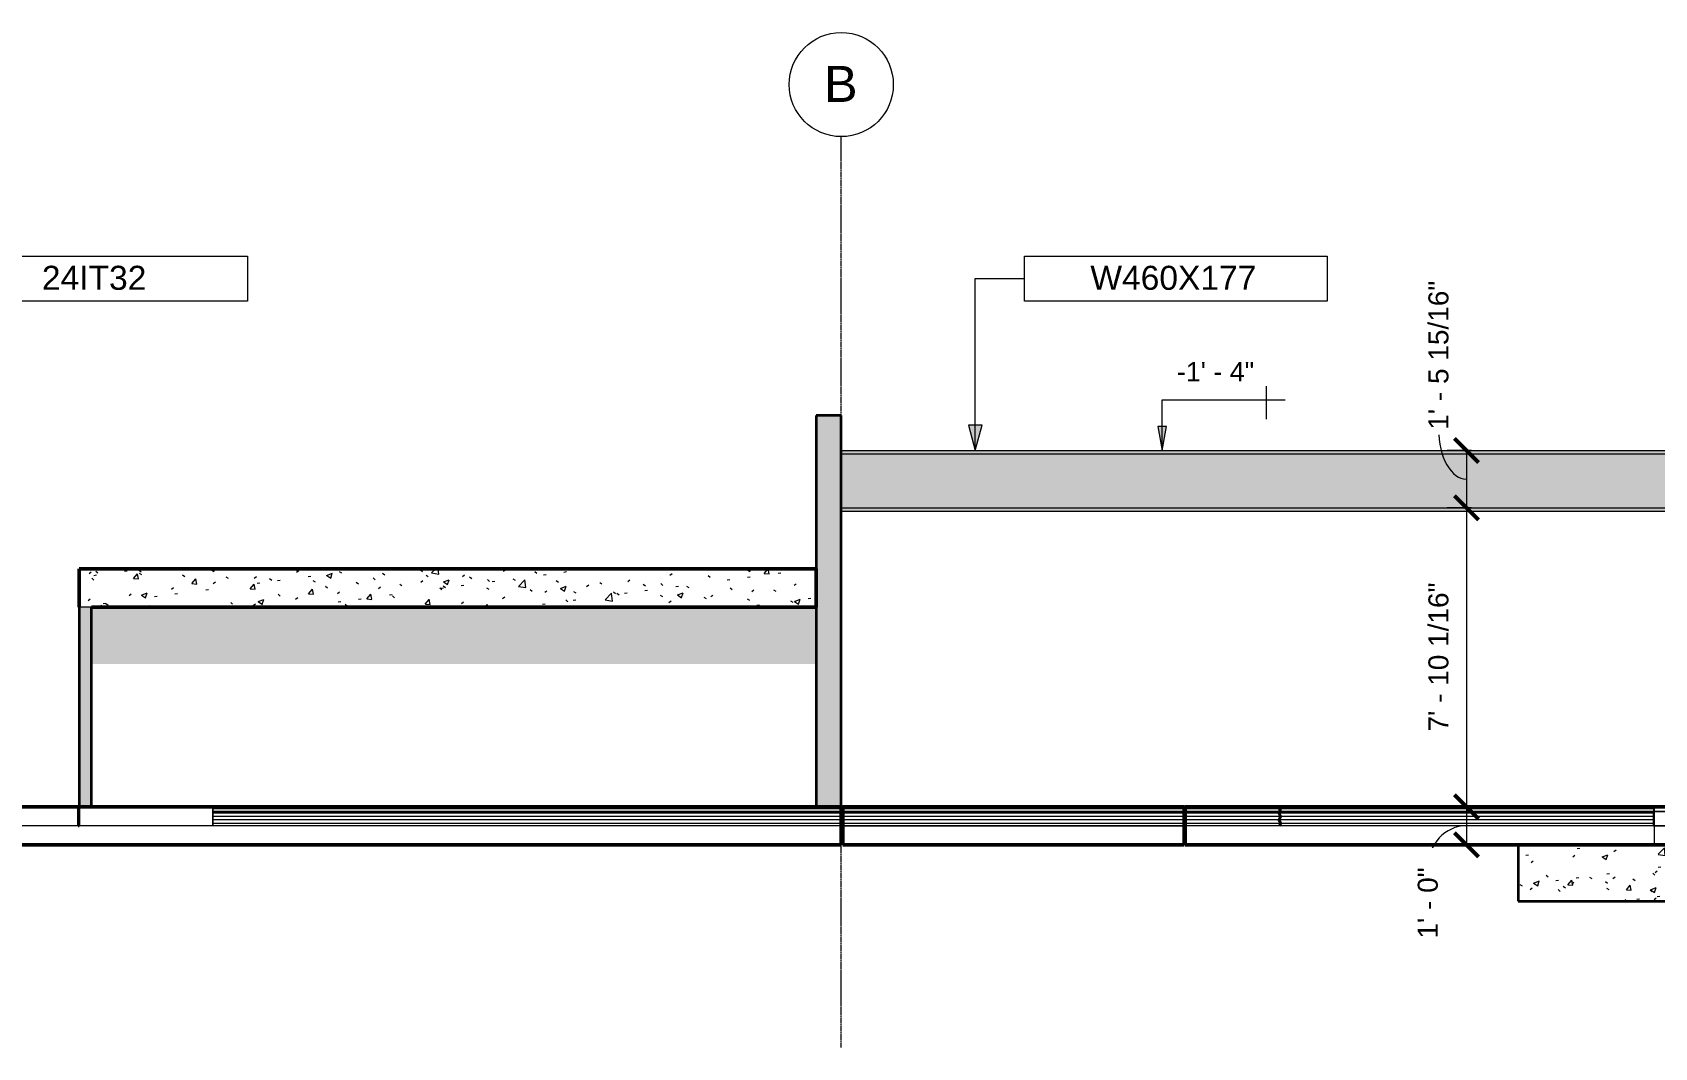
# Model space of a CAD drawing. Header units: inches. Extents: x -12094 to -4267, y -204 to 12515.
# Drawn here: x -11790 to -11279, y -204 to 116 of the extents above; entities that cross this region are included whole.
import ezdxf

# ---------------------------------------------------------------- set-up
doc = ezdxf.new("R2010")
doc.units = ezdxf.units.IN
doc.header["$MEASUREMENT"] = 0
doc.linetypes.add('Línea de rejilla', pattern=[0.875, 0.5, -0.125, 0.125, -0.125])
for name, color, linetype, lineweight in [('A-ANNO-DIMS', 211, 'Continuous', 9), ('A-ANNO-DIMS-64', 211, 'Continuous', 9), ('A-FLOR', 192, 'Continuous', 18), ('A-FLOR-MCUT', 51, 'Continuous', 18), ('A-FLOR-PATT', 8, 'Continuous', 50), ('A-GENM', 13, 'Continuous', 18), ('A-WALL', 113, 'Continuous', 18), ('G-ANNO-DIMS', 111, 'Continuous', 9), ('S-BEAM', 12, 'Continuous', 18), ('S-BEAM-IDEN', 2, 'Continuous', 9), ('S-FNDN', 32, 'Continuous', 18), ('S-GRID', 1, 'Continuous', 9), ('S-GRID-IDEN', 1, 'Continuous', 9)]:
    doc.layers.add(name, color=color, linetype=linetype, lineweight=lineweight)
doc.styles.add('Arial', font='arial.ttf', dxfattribs={"height": 11.338583})
doc.styles.add('Arial_1', font='arial.ttf', dxfattribs={"height": 7.559055})
doc.styles.add('Arial_2', font='arial.ttf', dxfattribs={"height": 6.047244})
doc.styles.add('Arial_3', font='arial.ttf', dxfattribs={"height": 6.299213})
doc.dimstyles.new('Diagonal_-_Arial_2_5_mm', dxfattribs={"dimscale": 12, "dimtxt": 6.426831, "dimasz": 0.629921, "dimexe": 0.503937, "dimexo": 0.314961, "dimgap": 0.314961, "dimtad": 1, "dimdec": 4, "dimrnd": 0.0625, "dimzin": 1, "dimdsep": 46, "dimlunit": 4, "dimtxsty": 'Arial_3', "dimblk1": 'OBLIQUE', "dimblk2": 'OBLIQUE', "dimsah": 1, "dimcen": 0.09, "dimazin": 0, "dimtfac": 1, "dimtdec": 4, "dimtix": 1, "dimtmove": 1, "dimatfit": 3, "dimfxl": 1, "dimtvp": 1, "dimtfill": 1, "dimfrac": 2, "dimtolj": 1, "dimtzin": 0, "dimarcsym": 2})
doc.dimstyles.new('Diagonal_-_Arial_2_5_mm_1', dxfattribs={"dimscale": 12, "dimtxt": 6.426831, "dimasz": 0.629921, "dimexe": 0.503937, "dimexo": 0.314961, "dimgap": 0.314961, "dimtad": 1, "dimdec": 4, "dimrnd": 0.0625, "dimzin": 1, "dimdsep": 46, "dimlunit": 4, "dimtxsty": 'Arial_3', "dimblk1": 'OBLIQUE', "dimblk2": 'OBLIQUE', "dimsah": 1, "dimcen": 0.09, "dimazin": 0, "dimtfac": 1, "dimtdec": 4, "dimtix": 1, "dimtmove": 0, "dimatfit": 3, "dimfxl": 1, "dimtvp": 1, "dimtfill": 1, "dimfrac": 2, "dimtolj": 1, "dimtzin": 0, "dimarcsym": 2})
pattern_1 = [(50, (-10868.2, 17.48), (18.36206, -1.60683), [1.92, -21.12]), (355, (-10868.2, 17.48), (-3.55226, 19.25587), [1.536, -16.896]), (100.451, (-10866.669, 17.346), (14.8102, 17.6493), [1.632, -17.949]), (46.184, (-10868.2, 22.6), (27.32125, -4.2376), [2.88, -31.68]), (96.636, (-10865.923, 22.247), (23.9275, 24.9372), [2.448, -26.924]), (351.184, (-10868.2, 22.6), (23.92765, 24.9374), [2.304, -25.344]), (21, (-10865.64, 21.32), (15.2808, -10.30746), [1.92, -21.12]), (326, (-10865.64, 21.32), (6.22856, 18.56374), [1.536, -16.896]), (71.451, (-10864.366, 20.461), (21.50985, 8.25628), [1.632, -17.949]), (37.5, (-10868.2, 17.48), (0.311095, 8.522537), [0.845, -15.846, 0.845, -16.307, -16.96]), (37.5, (-10868.2, 17.48), (0.311095, 8.522537), [-33.843, 0.845, -16.115]), (7.5, (-10868.2, 17.48), (6.73464, 10.09743), [0.845, -8.934, 0.845, -15.462, -6.464]), (7.5, (-10868.2, 17.48), (6.73464, 10.09743), [-26.086, 0.845, -5.619]), (327.5, (-10873.908, 17.48), (13.666107, -0.577186), [0.845, -5.555, 0.845, -19.123, -26.496]), (327.5, (-10873.908, 17.48), (13.666107, -0.577186), [-26.368, 0.845, -25.651]), (317.5, (-10876.468, 17.48), (14.92985, 2.56286), [0.845, -7.475, 0.845, -12.416, -18.816]), (317.5, (-10876.468, 17.48), (14.92985, 2.56286), [-21.581, 0.845, -17.971])]

# ---------------------------------------------------------------- blocks, each defined once
blk = doc.blocks.new('Zapata-Rectangular - 10_5x10_5x1_5-154979-SECTION 01')
at = {"layer": 'S-FNDN'}
h = blk.add_hatch(dxfattribs=at)
h.set_pattern_fill('FP_2', color=256, style=0, pattern_type=2)
h.set_pattern_definition(pattern_1)
h.paths.add_polyline_path([(-11214.23, -157.72), (-11196.2, -157.72), (-11196.2, -140), (-11322.18, -140), (-11322.18, -157.72), (-11232.61, -157.72)], flags=0)
at = {"layer": 'S-FNDN', "lineweight": 35}
for p, q in [((-11196.2, -140), (-11322.18, -140)), ((-11322.18, -140), (-11322.18, -157.72)), ((-11196.2, -157.72), (-11196.2, -140)), ((-11322.18, -157.72), (-11196.2, -157.72))]:
    blk.add_line(p, q, dxfattribs=at)
blk = doc.blocks.new('Tremco_ESF10_25 - Tremco_ESF10_25-196079-SECTION 01')
at = {"layer": 'A-GENM'}
for p, q in [((-11535.19, -128), (-11535.19, -129.5)), ((-11535.1, -128), (-11535.19, -128)), ((-11535.06, -129.5), (-11535.19, -129.5)), ((-11535.19, -129.5), (-11535.19, -130.01)), ((-11535.19, -129.5), (-11535.06, -129.5)), ((-11535.19, -130.06), (-11535.19, -132.15)), ((-11535.19, -132.2), (-11535.19, -134)), ((-11534.87, -128), (-11535.1, -128)), ((-11534.95, -129.5), (-11535.06, -129.5)), ((-11535.06, -129.5), (-11534.95, -129.5)), ((-11534.87, -129.5), (-11534.95, -129.5)), ((-11534.95, -129.5), (-11534.87, -129.5)), ((-11534.87, -128.54), (-11534.87, -128)), ((-11534.87, -129.5), (-11534.87, -128.58)), ((-11534.87, -130.55), (-11534.87, -129.52)), ((-11534.87, -130.73), (-11534.87, -130.55)), ((-11534.87, -131.48), (-11534.87, -130.73)), ((-11534.87, -131.67), (-11534.87, -131.48)), ((-11534.87, -132.69), (-11534.87, -131.67)), ((-11534.87, -132.87), (-11534.87, -132.69)), ((-11535.19, -134), (-11535.05, -134)), ((-11535.05, -134), (-11534.96, -134)), ((-11534.96, -134), (-11534.87, -134)), ((-11534.87, -133.62), (-11534.87, -132.87)), ((-11534.87, -133.81), (-11534.87, -133.62)), ((-11534.87, -134), (-11534.87, -133.81))]:
    blk.add_line(p, q, dxfattribs=at)
blk = doc.blocks.new('W-Ala ancha - W460X177-219962-SECTION 01')
at = {"layer": 'S-BEAM'}
for points in [[(-11535.19, -17.06), (-11259.2, -17.06), (-11259.2, -16), (-11535.19, -16)], [(-11259.2, -17.94), (-11259.2, -17.06), (-11535.19, -17.06), (-11535.19, -17.94), (-11361.24, -17.94)], [(-11508.24, -33.08), (-11259.2, -33.08), (-11259.2, -17.94), (-11535.19, -17.94), (-11535.19, -33.08)], [(-11535.19, -33.96), (-11259.2, -33.96), (-11259.2, -33.08), (-11535.19, -33.08), (-11535.19, -33.93)], [(-11361.24, -35.02), (-11259.2, -34.99), (-11259.2, -33.96), (-11535.19, -33.96), (-11535.19, -35.02), (-11508.24, -35.02)]]:
    blk.add_hatch(color=256, dxfattribs=at).paths.add_polyline_path(points, flags=0)
for p, q in [((-11535.19, -16), (-11259.2, -16)), ((-11535.19, -17.06), (-11259.2, -17.06)), ((-11259.2, -16), (-11259.2, -17.06)), ((-11259.2, -17.06), (-11259.2, -17.94)), ((-11259.2, -17.94), (-11259.2, -33.08)), ((-11535.19, -33.96), (-11259.2, -33.96)), ((-11535.19, -35.02), (-11267.19, -35.02)), ((-11259.2, -33.08), (-11259.2, -33.96)), ((-11259.2, -33.96), (-11259.2, -34.99))]:
    blk.add_line(p, q, dxfattribs=at)
blk = doc.blocks.new('Rejilla - Extremo inicial de rejilla - Círculo-11506-SECTION 01')
at = {"layer": 'S-GRID-IDEN'}
blk.add_circle((-11847.19, 99.15), 16.38, dxfattribs=at)
blk = doc.blocks.new('Cotas de elevación - Cota de elevación - Cruz-72849-SECTION 01')
at = {"layer": 'G-ANNO-DIMS'}
for p, q in [((-9930.5, 5.35), (-9930.5, -6.65)), ((-9936.5, -0.65), (-9924.5, -0.65))]:
    blk.add_line(p, q, dxfattribs=at)
blk = doc.blocks.new('DIMBLOCK10-SECTION 01')
at = {"layer": 'A-ANNO-DIMS-64', "lineweight": 50}
for p, q in [((-11338.49, -16), (-11342.27, -12.22)), ((-11338.49, -16), (-11334.71, -19.78)), ((-11338.49, -33.96), (-11342.27, -30.18)), ((-11338.49, -33.96), (-11334.71, -37.74))]:
    blk.add_line(p, q, dxfattribs=at)
at = {"layer": 'A-ANNO-DIMS-64'}
for p, q in [((-11336.92, -16), (-11344.54, -16)), ((-11338.49, -16), (-11338.49, -33.96)), ((-11338.49, -16), (-11336.92, -16)), ((-11336.92, -33.96), (-11344.54, -33.96)), ((-11338.49, -33.96), (-11336.92, -33.96))]:
    blk.add_line(p, q, dxfattribs=at)
blk.add_ellipse((-11338.49, -9.44), major_axis=(0, 15.54), ratio=0.56131, start_param=1.570796, end_param=3.141593, dxfattribs=at)
at = {"layer": 'A-ANNO-DIMS-64', "color": 0, "insert": (-11350.45, -9.44), "char_height": 6.2992, "width": 56.1211, "attachment_point": 1, "rotation": 90, "line_spacing_factor": 0.941778, "style": 'Arial_3', "bg_fill": 3, "box_fill_scale": 1.25, "bg_fill_color": 256, "bg_fill_true_color": 13158600, "bg_fill_transparency": 0}
blk.add_mtext('1\' - 5 15/16"', dxfattribs=at)
blk = doc.blocks.new('_Oblique')
at = {"color": 0, "linetype": 'ByBlock', "lineweight": -2}
blk.add_line((-0.5, -0.5), (0.5, 0.5), dxfattribs=at)
blk = doc.blocks.new('DIMBLOCK11-SECTION 01')
at = {"layer": 'A-ANNO-DIMS-64', "lineweight": 50}
for p, q in [((-11338.49, -33.96), (-11342.27, -30.18)), ((-11338.49, -33.96), (-11334.71, -37.74)), ((-11338.49, -128), (-11342.27, -124.22)), ((-11338.49, -128), (-11334.71, -131.78))]:
    blk.add_line(p, q, dxfattribs=at)
at = {"layer": 'A-ANNO-DIMS-64'}
for p, q in [((-11336.92, -33.96), (-11344.54, -33.96)), ((-11338.49, -33.96), (-11338.49, -128)), ((-11338.49, -33.96), (-11336.92, -33.96)), ((-11336.92, -128), (-11344.54, -128)), ((-11338.49, -128), (-11336.92, -128))]:
    blk.add_line(p, q, dxfattribs=at)
at = {"layer": 'A-ANNO-DIMS-64', "color": 0, "insert": (-11350.45, -104.36), "char_height": 6.2992, "width": 56.1211, "attachment_point": 1, "rotation": 90, "line_spacing_factor": 0.941778, "style": 'Arial_3', "bg_fill": 3, "box_fill_scale": 1.25, "bg_fill_color": 256, "bg_fill_true_color": 13158600, "bg_fill_transparency": 0}
blk.add_mtext('7\' - 10 1/16"', dxfattribs=at)
blk = doc.blocks.new('DIMBLOCK12-SECTION 01')
at = {"layer": 'A-ANNO-DIMS-64', "lineweight": 50}
for p, q in [((-11338.49, -128), (-11342.27, -124.22)), ((-11338.49, -128), (-11334.71, -131.78)), ((-11338.49, -140), (-11342.27, -136.22)), ((-11338.49, -140), (-11334.71, -143.78))]:
    blk.add_line(p, q, dxfattribs=at)
at = {"layer": 'A-ANNO-DIMS-64'}
for p, q in [((-11336.92, -128), (-11344.54, -128)), ((-11338.49, -128), (-11338.49, -140)), ((-11338.49, -128), (-11336.92, -128)), ((-11336.92, -140), (-11344.54, -140)), ((-11338.49, -140), (-11336.92, -140))]:
    blk.add_line(p, q, dxfattribs=at)
blk.add_ellipse((-11338.49, -147.06), major_axis=(0, 13.06), ratio=0.925563, start_param=0, end_param=1.570796, dxfattribs=at)
at = {"layer": 'A-ANNO-DIMS-64', "color": 0, "insert": (-11353.81, -169.5), "char_height": 6.299, "width": 26.9334, "attachment_point": 1, "rotation": 90, "line_spacing_factor": 0.941778, "style": 'Arial_3', "bg_fill": 3, "box_fill_scale": 1.25, "bg_fill_color": 256, "bg_fill_true_color": 13158600, "bg_fill_transparency": 0}
blk.add_mtext('1\' - 0"', dxfattribs=at)
blk = doc.blocks.new('Etiqueta de armazón estructural - Encuadrado-75555-SECTION 01')
at = {"layer": 'S-BEAM-IDEN'}
for p, q in [((-10117.4, 31.04), (-10117.4, 45.15)), ((-10117.4, 45.15), (-10022.07, 45.15)), ((-10022.07, 45.15), (-10022.07, 31.04)), ((-10022.07, 31.04), (-10117.4, 31.04))]:
    blk.add_line(p, q, dxfattribs=at)

msp = doc.modelspace()

# ---------------------------------------------------------------- hatches: boundary and pattern name
at = {"layer": 'A-FLOR'}
msp.add_hatch(color=256, dxfattribs=at).paths.add_polyline_path([(-11771.05225, -83.09097), (-11543.06341, -83.09097), (-11543.06341, -65.27061), (-11771.05239, -65.27306), (-11771.05239, -83.09097)], flags=0)
at = {"layer": 'A-FLOR-PATT', "lineweight": 18}
h = msp.add_hatch(dxfattribs=at)
h.set_pattern_fill('FP_2', color=256, style=0, pattern_type=2)
h.set_pattern_definition(pattern_1)
h.paths.add_polyline_path([(-11581.7486, -65.2706), (-11543.06341, -65.2706), (-11543.06341, -53.13624), (-11774.9894, -53.13624), (-11774.9894, -65.2706), (-11655.25243, -65.2706)], flags=0)
at = {"layer": 'A-WALL'}
for points in [[(-11535.1894, -128), (-11535.1894, -5), (-11543.06341, -5), (-11543.06323, -128)], [(-11772.08203, -128), (-11771.05239, -128), (-11771.05239, -65.27061), (-11774.9894, -65.2706), (-11774.9894, -128)]]:
    msp.add_hatch(color=256, dxfattribs=at).paths.add_polyline_path(points, flags=0)
at = {"layer": 'G-ANNO-DIMS'}
msp.add_hatch(color=256, dxfattribs=at).paths.add_polyline_path([(-11434.23419, -16), (-11432.90132, -8.44094), (-11435.56705, -8.44094)], flags=0)
at = {"layer": 'S-BEAM-IDEN'}
msp.add_hatch(color=256, dxfattribs=at).paths.add_polyline_path([(-11493.02228, -16), (-11490.87869, -8), (-11495.16587, -8)], flags=0)

# ---------------------------------------------------------------- linework, layer by layer
at = {"layer": 'A-FLOR', "lineweight": 50}
for p, q in [((-11543.06341, -53.13624), (-11774.9894, -53.13624)), ((-11774.9894, -53.13624), (-11774.9894, -65.2706)), ((-11543.06341, -65.2706), (-11543.06341, -53.13624)), ((-11771.05239, -65.2706), (-11543.06341, -65.2706)), ((-11535.1894, -128), (-12077.1894, -128)), ((-11535.1894, -140), (-11535.1894, -128)), ((-11427.30436, -128), (-11534.69953, -128)), ((-11534.69953, -128), (-11534.69953, -140)), ((-11427.30436, -140), (-11427.30436, -128)), ((-10167.38625, -128), (-11426.9894, -128)), ((-11426.9894, -128), (-11426.9894, -140)), ((-12077.1894, -140), (-11535.1894, -140)), ((-11534.69953, -140), (-11427.30436, -140)), ((-11426.9894, -140), (-9901.1894, -140))]:
    msp.add_line(p, q, dxfattribs=at)
at = {"layer": 'A-FLOR'}
for p, q in [((-11535.1894, -128), (-11534.70957, -128)), ((-11427.30436, -128), (-11426.9894, -128)), ((-11279.43204, -128.00193), (-11279.43204, -131.73404)), ((-11279.43204, -131.75888), (-11279.43204, -132.61817)), ((-11279.43204, -132.63331), (-11279.43204, -133.87493)), ((-11279.43204, -133.8763), (-11279.43204, -140)), ((-11426.9894, -140), (-11535.1894, -140))]:
    msp.add_line(p, q, dxfattribs=at)
at = {"layer": 'A-FLOR-MCUT'}
for p, q in [((-11535.1894, -134), (-11867.43204, -134)), ((-11427.30436, -134), (-11534.69953, -134)), ((-10167.37804, -134), (-11426.9894, -134))]:
    msp.add_line(p, q, dxfattribs=at)
at = {"layer": 'A-GENM', "lineweight": 35}
for p, q in [((-11774.9894, -128), (-11775.30436, -128)), ((-11775.30436, -128), (-11775.30436, -129.5)), ((-11775.30436, -129.5), (-11774.9894, -129.5)), ((-11774.9894, -129.5), (-11775.30436, -129.5)), ((-11775.30436, -129.5), (-11775.30436, -134)), ((-11774.9894, -129.5), (-11774.9894, -128)), ((-11774.9894, -134), (-11774.9894, -129.5)), ((-11534.94986, -129.5), (-11535.19944, -130.03522)), ((-11535.19944, -130.03522), (-11534.70029, -131.10566)), ((-11534.70029, -131.10566), (-11535.19944, -132.17611)), ((-11535.19944, -132.17611), (-11534.70029, -133.24655)), ((-11535.11256, -130.03522), (-11534.86298, -129.5)), ((-11534.61341, -131.10566), (-11535.11256, -130.03522)), ((-11535.11256, -132.17611), (-11534.61341, -131.10566)), ((-11534.61341, -133.24655), (-11535.11256, -132.17611)), ((-11534.70957, -128), (-11535.10327, -128)), ((-11535.10327, -128), (-11535.10327, -128.54153)), ((-11535.10327, -128.54153), (-11535.0639, -128.5809)), ((-11535.0639, -128.5809), (-11535.0639, -129.5)), ((-11535.0639, -129.5), (-11534.74894, -129.5)), ((-11534.86298, -129.5), (-11534.94986, -129.5)), ((-11534.74894, -128.5809), (-11534.70957, -128.54153)), ((-11534.74894, -129.5), (-11534.74894, -128.5809)), ((-11534.70957, -128.54153), (-11534.70957, -128)), ((-11426.9894, -128), (-11427.30436, -128)), ((-11427.30436, -128), (-11427.30436, -129.5)), ((-11427.30436, -129.5), (-11426.9894, -129.5)), ((-11426.9894, -129.5), (-11427.30436, -129.5)), ((-11427.30436, -129.5), (-11427.30436, -134)), ((-11426.9894, -129.5), (-11426.9894, -128)), ((-11426.9894, -134), (-11426.9894, -129.5)), ((-11397.23284, -129.5), (-11397.48241, -130.03522)), ((-11397.48241, -130.03522), (-11396.98326, -131.10566)), ((-11396.98326, -131.10566), (-11397.48241, -132.17611)), ((-11397.48241, -132.17611), (-11396.98326, -133.24655)), ((-11397.39553, -130.03522), (-11397.14596, -129.5)), ((-11396.89638, -131.10566), (-11397.39553, -130.03522)), ((-11397.39553, -132.17611), (-11396.89638, -131.10566)), ((-11396.89638, -133.24655), (-11397.39553, -132.17611)), ((-11396.99255, -128), (-11397.38625, -128)), ((-11397.38625, -128), (-11397.38625, -128.54153)), ((-11397.38625, -128.54153), (-11397.34688, -128.5809)), ((-11397.34688, -128.5809), (-11397.34688, -129.5)), ((-11397.34688, -129.5), (-11397.03192, -129.5)), ((-11397.14596, -129.5), (-11397.23284, -129.5)), ((-11397.03192, -128.5809), (-11396.99255, -128.54153)), ((-11397.03192, -129.5), (-11397.03192, -128.5809)), ((-11396.99255, -128.54153), (-11396.99255, -128)), ((-11775.30436, -134), (-11774.9894, -134)), ((-11534.70029, -133.24655), (-11535.05163, -134)), ((-11535.05163, -134), (-11534.96475, -134)), ((-11534.96475, -134), (-11534.61341, -133.24655)), ((-11427.30436, -134), (-11426.9894, -134)), ((-11396.98326, -133.24655), (-11397.3346, -134)), ((-11397.3346, -134), (-11397.24772, -134)), ((-11397.24772, -134), (-11396.89638, -133.24655))]:
    msp.add_line(p, q, dxfattribs=at)
at = {"layer": 'A-GENM'}
for p, q in [((-11732.9392, -128.54153), (-11732.9392, -128)), ((-11732.9392, -128), (-11732.9392, -128.54153)), ((-11543.06341, -128), (-11732.9392, -128)), ((-11732.9392, -128), (-11543.06341, -128)), ((-11732.9392, -128.5809), (-11732.9392, -128.54153)), ((-11732.9392, -128.54153), (-11732.9392, -128.5809)), ((-11732.9392, -128.54153), (-11535.1894, -128.54153)), ((-11732.9392, -128.54153), (-11535.1894, -128.54153)), ((-11732.9392, -128.5809), (-11732.9392, -129.5)), ((-11732.9392, -129.5), (-11732.9392, -128.5809)), ((-11732.9392, -128.5809), (-11535.1894, -128.5809)), ((-11535.1894, -128.5809), (-11732.9392, -128.5809)), ((-11535.1894, -129.5), (-11732.9392, -129.5)), ((-11732.9392, -129.5), (-11535.1894, -129.5)), ((-11732.9392, -129.5), (-11732.9392, -130.03522)), ((-11732.9392, -130.03522), (-11732.9392, -129.5)), ((-11732.9392, -129.5), (-11535.1894, -129.5)), ((-11535.1894, -129.5), (-11732.9392, -129.5)), ((-11732.9392, -130.03522), (-11732.9392, -131.10566)), ((-11732.9392, -131.10566), (-11732.9392, -130.03522)), ((-11535.19944, -130.03522), (-11732.9392, -130.03522)), ((-11535.19944, -130.03522), (-11732.9392, -130.03522)), ((-11732.9392, -131.10566), (-11732.9392, -132.17611)), ((-11732.9392, -132.17611), (-11732.9392, -131.10566)), ((-11535.1894, -131.10566), (-11732.9392, -131.10566)), ((-11535.1894, -131.10566), (-11732.9392, -131.10566)), ((-11732.9392, -132.17611), (-11732.9392, -133.24655)), ((-11732.9392, -133.24655), (-11732.9392, -132.17611)), ((-11535.19944, -132.17611), (-11732.9392, -132.17611)), ((-11535.19944, -132.17611), (-11732.9392, -132.17611)), ((-11535.10327, -128), (-11543.06341, -128)), ((-11543.06341, -128), (-11535.10327, -128)), ((-11535.1894, -128), (-11535.1894, -129.5)), ((-11535.1894, -129.5), (-11535.1894, -128)), ((-11535.10327, -128), (-11535.1894, -128)), ((-11535.1894, -128), (-11535.10327, -128)), ((-11535.1894, -128.54153), (-11535.10327, -128.54153)), ((-11535.1894, -128.54153), (-11535.10327, -128.54153)), ((-11535.1894, -128.5809), (-11535.0639, -128.5809)), ((-11535.0639, -128.5809), (-11535.1894, -128.5809)), ((-11535.0639, -129.5), (-11535.1894, -129.5)), ((-11535.1894, -129.5), (-11535.0639, -129.5)), ((-11535.1894, -129.5), (-11535.0639, -129.5)), ((-11535.0639, -129.5), (-11535.1894, -129.5)), ((-11535.0639, -129.5), (-11535.1894, -129.5)), ((-11535.0639, -129.5), (-11535.1894, -129.5)), ((-11535.1894, -129.5), (-11535.1894, -130.01368)), ((-11535.1894, -130.01368), (-11535.1894, -129.5)), ((-11535.0639, -129.5), (-11535.1894, -129.5)), ((-11535.1894, -129.5), (-11535.0639, -129.5)), ((-11535.1894, -130.01368), (-11534.94986, -129.5)), ((-11535.11256, -130.03522), (-11535.1894, -130.03522)), ((-11535.11256, -130.03522), (-11535.1894, -130.03522)), ((-11535.1894, -130.05676), (-11535.1894, -132.15456)), ((-11535.1894, -132.15456), (-11535.1894, -130.05676)), ((-11534.70029, -131.10566), (-11535.1894, -130.05676)), ((-11534.87444, -131.10566), (-11535.1894, -131.10566)), ((-11534.87444, -131.10566), (-11535.1894, -131.10566)), ((-11535.1894, -132.15456), (-11534.70029, -131.10566)), ((-11535.11256, -132.17611), (-11535.1894, -132.17611)), ((-11535.11256, -132.17611), (-11535.1894, -132.17611)), ((-11535.1894, -132.19765), (-11535.1894, -134)), ((-11535.1894, -134), (-11535.1894, -132.19765)), ((-11534.70029, -133.24655), (-11535.1894, -132.19765)), ((-11534.86298, -129.5), (-11535.11256, -130.03522)), ((-11534.87444, -130.03522), (-11535.11256, -130.03522)), ((-11534.87444, -130.03522), (-11535.11256, -130.03522)), ((-11535.11256, -130.03522), (-11534.69953, -130.92097)), ((-11534.69953, -131.29035), (-11535.11256, -132.17611)), ((-11534.87444, -132.17611), (-11535.11256, -132.17611)), ((-11534.87444, -132.17611), (-11535.11256, -132.17611)), ((-11535.11256, -132.17611), (-11534.69953, -133.06186)), ((-11534.87444, -128), (-11535.10327, -128)), ((-11535.10327, -128), (-11534.87444, -128)), ((-11534.70957, -128), (-11535.10327, -128)), ((-11535.10327, -128), (-11534.70957, -128)), ((-11535.10327, -128.54153), (-11535.10327, -128)), ((-11535.10327, -128), (-11534.70957, -128)), ((-11535.10327, -128.54153), (-11534.87444, -128.54153)), ((-11535.10327, -128.54153), (-11534.87444, -128.54153)), ((-11535.0639, -128.5809), (-11535.10327, -128.54153)), ((-11535.0639, -128.5809), (-11534.87444, -128.5809)), ((-11534.87444, -128.5809), (-11535.0639, -128.5809)), ((-11535.0639, -129.5), (-11535.0639, -128.5809)), ((-11534.94986, -129.5), (-11535.0639, -129.5)), ((-11535.0639, -129.5), (-11534.94986, -129.5)), ((-11535.0639, -129.5), (-11534.94986, -129.5)), ((-11534.94986, -129.5), (-11535.0639, -129.5)), ((-11534.94986, -129.5), (-11535.0639, -129.5)), ((-11534.94986, -129.5), (-11535.0639, -129.5)), ((-11534.94986, -129.5), (-11535.0639, -129.5)), ((-11535.0639, -129.5), (-11534.94986, -129.5)), ((-11534.94986, -129.5), (-11535.0639, -129.5)), ((-11534.87444, -129.5), (-11534.94986, -129.5)), ((-11534.94986, -129.5), (-11534.87444, -129.5)), ((-11534.94986, -129.5), (-11534.87444, -129.5)), ((-11534.87444, -129.5), (-11534.94986, -129.5)), ((-11534.86298, -129.5), (-11534.94986, -129.5)), ((-11534.86298, -129.5), (-11534.94986, -129.5)), ((-11534.86298, -129.5), (-11534.94986, -129.5)), ((-11534.94986, -129.5), (-11534.86298, -129.5)), ((-11534.86298, -129.5), (-11534.94986, -129.5)), ((-11534.94986, -129.5), (-11534.86298, -129.5)), ((-11534.70957, -128), (-11534.87444, -128)), ((-11534.87444, -128), (-11534.70957, -128)), ((-11534.87444, -128.54153), (-11534.70957, -128.54153)), ((-11534.87444, -128.54153), (-11534.70957, -128.54153)), ((-11534.87444, -128.5809), (-11534.74894, -128.5809)), ((-11534.74894, -128.5809), (-11534.87444, -128.5809)), ((-11534.69953, -130.03522), (-11534.87444, -130.03522)), ((-11534.69953, -130.03522), (-11534.87444, -130.03522)), ((-11534.70029, -131.10566), (-11534.87444, -131.10566)), ((-11534.70029, -131.10566), (-11534.87444, -131.10566)), ((-11534.69953, -132.17611), (-11534.87444, -132.17611)), ((-11534.69953, -132.17611), (-11534.87444, -132.17611)), ((-11534.74894, -129.5), (-11534.86298, -129.5)), ((-11534.86298, -129.5), (-11534.74894, -129.5)), ((-11534.86298, -129.5), (-11534.74894, -129.5)), ((-11534.74894, -129.5), (-11534.86298, -129.5)), ((-11534.74894, -129.5), (-11534.86298, -129.5)), ((-11534.74894, -129.5), (-11534.86298, -129.5)), ((-11534.74894, -129.5), (-11534.86298, -129.5)), ((-11534.86298, -129.5), (-11534.74894, -129.5)), ((-11534.74894, -129.5), (-11534.86298, -129.5)), ((-11534.70957, -128.54153), (-11534.74894, -128.5809)), ((-11534.74894, -128.5809), (-11534.69953, -128.5809)), ((-11534.69953, -128.5809), (-11534.74894, -128.5809)), ((-11534.74894, -128.5809), (-11534.74894, -129.5)), ((-11534.69953, -129.5), (-11534.74894, -129.5)), ((-11534.74894, -129.5), (-11534.69953, -129.5)), ((-11534.74894, -129.5), (-11534.69953, -129.5)), ((-11534.69953, -129.5), (-11534.74894, -129.5)), ((-11534.69953, -129.5), (-11534.74894, -129.5)), ((-11534.69953, -129.5), (-11534.74894, -129.5)), ((-11534.69953, -129.5), (-11534.74894, -129.5)), ((-11534.74894, -129.5), (-11534.69953, -129.5)), ((-11534.70957, -128), (-11534.70957, -128.54153)), ((-11427.30436, -128), (-11534.69953, -128)), ((-11534.69953, -128), (-11427.30436, -128)), ((-11427.30436, -128), (-11534.69953, -128)), ((-11534.69953, -128), (-11427.30436, -128)), ((-11534.69953, -128.54153), (-11427.30436, -128.54153)), ((-11534.69953, -128.54153), (-11427.30436, -128.54153)), ((-11534.69953, -128.5809), (-11427.30436, -128.5809)), ((-11427.30436, -128.5809), (-11534.69953, -128.5809)), ((-11427.30436, -129.5), (-11534.69953, -129.5)), ((-11534.69953, -129.5), (-11427.30436, -129.5)), ((-11534.69953, -129.5), (-11427.30436, -129.5)), ((-11427.30436, -129.5), (-11534.69953, -129.5)), ((-11427.30436, -129.5), (-11534.69953, -129.5)), ((-11427.30436, -129.5), (-11534.69953, -129.5)), ((-11427.30436, -129.5), (-11534.69953, -129.5)), ((-11534.69953, -129.5), (-11427.30436, -129.5)), ((-11427.30436, -130.03522), (-11534.69953, -130.03522)), ((-11427.30436, -130.03522), (-11534.69953, -130.03522)), ((-11534.69953, -130.92097), (-11534.61341, -131.10566)), ((-11534.61341, -131.10566), (-11534.69953, -131.10566)), ((-11534.61341, -131.10566), (-11534.69953, -131.10566)), ((-11534.61341, -131.10566), (-11534.69953, -131.29035)), ((-11427.30436, -132.17611), (-11534.69953, -132.17611)), ((-11427.30436, -132.17611), (-11534.69953, -132.17611)), ((-11427.30436, -131.10566), (-11534.61341, -131.10566)), ((-11427.30436, -131.10566), (-11534.61341, -131.10566)), ((-11397.38625, -128), (-11427.30436, -128)), ((-11427.30436, -128), (-11397.38625, -128)), ((-11427.30436, -128), (-11426.9894, -128)), ((-11427.30436, -128), (-11427.30436, -129.5)), ((-11427.30436, -128.54153), (-11397.38625, -128.54153)), ((-11427.30436, -128.54153), (-11397.38625, -128.54153)), ((-11427.30436, -128.5809), (-11397.34688, -128.5809)), ((-11397.34688, -128.5809), (-11427.30436, -128.5809)), ((-11426.9894, -129.5), (-11427.30436, -129.5)), ((-11427.30436, -129.5), (-11426.9894, -129.5)), ((-11427.30436, -129.5), (-11426.9894, -129.5)), ((-11426.9894, -129.5), (-11427.30436, -129.5)), ((-11426.9894, -129.5), (-11427.30436, -129.5)), ((-11427.30436, -129.5), (-11426.9894, -129.5)), ((-11427.30436, -129.5), (-11427.30436, -134)), ((-11397.48241, -130.03522), (-11427.30436, -130.03522)), ((-11397.48241, -130.03522), (-11427.30436, -130.03522)), ((-11396.98326, -131.10566), (-11427.30436, -131.10566)), ((-11396.98326, -131.10566), (-11427.30436, -131.10566)), ((-11397.48241, -132.17611), (-11427.30436, -132.17611)), ((-11397.48241, -132.17611), (-11427.30436, -132.17611)), ((-11426.9894, -128), (-11426.9894, -129.5)), ((-11397.34688, -129.5), (-11426.9894, -129.5)), ((-11426.9894, -129.5), (-11397.34688, -129.5)), ((-11426.9894, -129.5), (-11397.34688, -129.5)), ((-11397.34688, -129.5), (-11426.9894, -129.5)), ((-11426.9894, -129.5), (-11426.9894, -134)), ((-11397.39553, -130.03522), (-11397.48241, -130.03522)), ((-11397.39553, -130.03522), (-11397.48241, -130.03522)), ((-11397.39553, -132.17611), (-11397.48241, -132.17611)), ((-11397.39553, -132.17611), (-11397.48241, -132.17611)), ((-11279.65475, -130.03522), (-11397.39553, -130.03522)), ((-11279.65475, -130.03522), (-11397.39553, -130.03522)), ((-11279.65475, -132.17611), (-11397.39553, -132.17611)), ((-11279.65475, -132.17611), (-11397.39553, -132.17611)), ((-11396.99255, -128), (-11397.38625, -128)), ((-11397.38625, -128), (-11396.99255, -128)), ((-11397.38625, -128.54153), (-11396.99255, -128.54153)), ((-11397.38625, -128.54153), (-11396.99255, -128.54153)), ((-11397.34688, -128.5809), (-11397.03192, -128.5809)), ((-11397.03192, -128.5809), (-11397.34688, -128.5809)), ((-11397.23284, -129.5), (-11397.34688, -129.5)), ((-11397.34688, -129.5), (-11397.23284, -129.5)), ((-11397.34688, -129.5), (-11397.23284, -129.5)), ((-11397.23284, -129.5), (-11397.34688, -129.5)), ((-11397.14596, -129.5), (-11397.23284, -129.5)), ((-11397.23284, -129.5), (-11397.14596, -129.5)), ((-11397.23284, -129.5), (-11397.14596, -129.5)), ((-11397.14596, -129.5), (-11397.23284, -129.5)), ((-11397.03192, -129.5), (-11397.14596, -129.5)), ((-11397.14596, -129.5), (-11397.03192, -129.5)), ((-11397.14596, -129.5), (-11397.03192, -129.5)), ((-11397.03192, -129.5), (-11397.14596, -129.5)), ((-11397.03192, -128.5809), (-11279.49727, -128.5809)), ((-11279.65475, -128.5809), (-11397.03192, -128.5809)), ((-11279.65475, -129.5), (-11397.03192, -129.5)), ((-11397.03192, -129.5), (-11279.49727, -129.5)), ((-11397.03192, -129.5), (-11279.65475, -129.5)), ((-11279.61131, -129.5), (-11397.03192, -129.5)), ((-11279.4579, -128), (-11396.99255, -128)), ((-11396.99255, -128), (-11279.65475, -128)), ((-11396.99255, -128.54153), (-11279.4579, -128.54153)), ((-11396.99255, -128.54153), (-11279.65475, -128.54153)), ((-11396.89638, -131.10566), (-11396.98326, -131.10566)), ((-11396.89638, -131.10566), (-11396.98326, -131.10566)), ((-11279.44861, -131.10566), (-11396.89638, -131.10566)), ((-11279.36173, -131.10566), (-11396.89638, -131.10566)), ((-11279.65475, -128), (-11279.4579, -128)), ((-11279.65475, -128.54153), (-11279.47211, -128.54153)), ((-11279.49727, -128.5809), (-11279.65475, -128.5809)), ((-11279.65475, -129.5), (-11279.61131, -129.5)), ((-11279.65475, -129.59316), (-11279.65475, -129.5)), ((-11279.61131, -129.5), (-11279.65475, -129.5)), ((-11279.61131, -129.5), (-11279.65475, -129.5)), ((-11279.65475, -129.5), (-11279.61131, -129.5)), ((-11279.65475, -129.59316), (-11279.61131, -129.5)), ((-11279.61131, -129.5), (-11279.65475, -129.5)), ((-11279.65475, -129.5), (-11279.61131, -129.5)), ((-11279.65475, -129.59316), (-11279.65475, -129.5)), ((-11279.65475, -130.47728), (-11279.65475, -129.59316)), ((-11279.61887, -129.6701), (-11279.65475, -129.59316)), ((-11279.65475, -130.6636), (-11279.65475, -130.47728)), ((-11279.36173, -131.10566), (-11279.65475, -130.47728)), ((-11279.65475, -130.6636), (-11279.65475, -130.47728)), ((-11279.61131, -130.57044), (-11279.65475, -130.6636)), ((-11279.65475, -131.54773), (-11279.65475, -130.6636)), ((-11279.65475, -130.6636), (-11279.44861, -131.10566)), ((-11279.44861, -131.10566), (-11279.65475, -131.54773)), ((-11279.65475, -131.73404), (-11279.36173, -131.10566)), ((-11279.65475, -131.73404), (-11279.65475, -131.54773)), ((-11279.65475, -131.54773), (-11279.61131, -131.64088)), ((-11279.65475, -131.54773), (-11279.65475, -131.73404)), ((-11279.65475, -132.61817), (-11279.65475, -131.73404)), ((-11279.44861, -132.17611), (-11279.65475, -131.73404)), ((-11279.44861, -132.17611), (-11279.65475, -132.17611)), ((-11279.65475, -132.61817), (-11279.44861, -132.17611)), ((-11279.44861, -132.17611), (-11279.65475, -132.17611)), ((-11279.65475, -132.80448), (-11279.65475, -132.61817)), ((-11279.36173, -133.24655), (-11279.65475, -132.61817)), ((-11279.65475, -132.61817), (-11279.65475, -132.80448)), ((-11279.64719, -130.46107), (-11279.44861, -130.03522)), ((-11279.44861, -130.03522), (-11279.63129, -130.03522)), ((-11279.44861, -130.03522), (-11279.63129, -130.03522)), ((-11279.44861, -130.03522), (-11279.61775, -129.6725)), ((-11279.61131, -129.5), (-11279.49727, -129.5)), ((-11279.49727, -129.5), (-11279.61131, -129.5)), ((-11279.49727, -129.5), (-11279.61131, -129.5)), ((-11279.61131, -129.5), (-11279.43204, -129.88445)), ((-11279.43204, -130.18599), (-11279.61131, -130.57044)), ((-11279.61131, -131.64088), (-11279.43204, -132.02533)), ((-11279.43204, -132.32688), (-11279.61131, -132.71133)), ((-11279.49727, -128.5809), (-11279.4579, -128.54153)), ((-11279.49727, -129.5), (-11279.49727, -128.5809)), ((-11279.49727, -129.5), (-11279.49727, -128.5809)), ((-11279.43204, -129.5), (-11279.49727, -129.5)), ((-11259.34688, -129.5), (-11279.49727, -129.5)), ((-11279.49727, -129.5), (-11279.43204, -129.5)), ((-11259.34688, -129.5), (-11279.49727, -129.5)), ((-11279.4579, -128), (-11279.43204, -128)), ((-11279.4579, -128), (-11259.38625, -128)), ((-11279.4579, -128.54153), (-11279.4579, -128)), ((-11279.4579, -128.54153), (-11279.4579, -128)), ((-11267.1894, -128), (-11279.43204, -128)), ((-11279.43204, -129.5), (-11267.1894, -129.5)), ((-11279.43204, -129.5), (-11267.1894, -129.5)), ((-11279.43204, -129.88445), (-11279.36173, -130.03522)), ((-11279.36173, -130.03522), (-11279.43204, -130.03522)), ((-11279.36173, -130.03522), (-11279.43204, -130.18599)), ((-11279.43204, -132.02533), (-11279.36173, -132.17611)), ((-11279.36173, -132.17611), (-11279.43204, -132.17611)), ((-11279.36173, -132.17611), (-11279.43204, -132.32688)), ((-11732.9392, -133.24655), (-11732.9392, -134)), ((-11732.9392, -134), (-11732.9392, -133.24655)), ((-11535.1894, -133.24655), (-11732.9392, -133.24655)), ((-11535.1894, -133.24655), (-11732.9392, -133.24655)), ((-11535.1894, -134), (-11732.9392, -134)), ((-11535.1894, -134), (-11732.9392, -134)), ((-11534.87444, -133.24655), (-11535.1894, -133.24655)), ((-11534.87444, -133.24655), (-11535.1894, -133.24655)), ((-11535.05163, -134), (-11535.1894, -134)), ((-11535.05163, -134), (-11535.1894, -134)), ((-11535.1894, -134), (-11535.05163, -134)), ((-11535.1894, -134), (-11535.05163, -134)), ((-11535.05163, -134), (-11534.70029, -133.24655)), ((-11534.96475, -134), (-11535.05163, -134)), ((-11534.96475, -134), (-11535.05163, -134)), ((-11535.05163, -134), (-11534.96475, -134)), ((-11535.05163, -134), (-11534.96475, -134)), ((-11534.96475, -134), (-11535.05163, -134)), ((-11534.69953, -133.43124), (-11534.96475, -134)), ((-11534.87444, -134), (-11534.96475, -134)), ((-11534.87444, -134), (-11534.96475, -134)), ((-11534.96475, -134), (-11534.69953, -134)), ((-11534.96475, -134), (-11534.69953, -134)), ((-11534.70029, -133.24655), (-11534.87444, -133.24655)), ((-11534.70029, -133.24655), (-11534.87444, -133.24655)), ((-11534.69953, -134), (-11534.87444, -134)), ((-11534.69953, -134), (-11534.87444, -134)), ((-11534.69953, -133.06186), (-11534.61341, -133.24655)), ((-11534.61341, -133.24655), (-11534.69953, -133.24655)), ((-11534.61341, -133.24655), (-11534.69953, -133.24655)), ((-11534.61341, -133.24655), (-11534.69953, -133.43124)), ((-11427.30436, -134), (-11534.69953, -134)), ((-11427.30436, -134), (-11534.69953, -134)), ((-11534.69953, -134), (-11427.30436, -134)), ((-11534.69953, -134), (-11427.34373, -134)), ((-11427.30436, -133.24655), (-11534.61341, -133.24655)), ((-11427.30436, -133.24655), (-11534.61341, -133.24655)), ((-11427.34373, -134), (-11427.30436, -134)), ((-11396.98326, -133.24655), (-11427.30436, -133.24655)), ((-11396.98326, -133.24655), (-11427.30436, -133.24655)), ((-11426.9894, -134), (-11427.30436, -134)), ((-11426.9894, -134), (-11427.30436, -134)), ((-11426.9894, -134), (-11427.30436, -134)), ((-11397.3346, -134), (-11426.9894, -134)), ((-11397.3346, -134), (-11426.9894, -134)), ((-11397.24772, -134), (-11397.3346, -134)), ((-11397.24772, -134), (-11397.3346, -134)), ((-11279.65475, -134), (-11397.24772, -134)), ((-11279.65475, -134), (-11397.24772, -134)), ((-11396.89638, -133.24655), (-11396.98326, -133.24655)), ((-11396.89638, -133.24655), (-11396.98326, -133.24655)), ((-11279.44861, -133.24655), (-11396.89638, -133.24655)), ((-11279.36173, -133.24655), (-11396.89638, -133.24655)), ((-11279.61131, -132.71133), (-11279.65475, -132.80448)), ((-11279.65475, -133.68861), (-11279.65475, -132.80448)), ((-11279.65475, -132.80448), (-11279.44861, -133.24655)), ((-11279.44861, -133.24655), (-11279.65475, -133.68861)), ((-11279.65475, -133.87493), (-11279.36173, -133.24655)), ((-11279.65475, -133.87493), (-11279.65475, -133.68861)), ((-11279.65475, -133.68861), (-11279.61131, -133.78177)), ((-11279.65475, -133.68861), (-11279.65475, -133.87493)), ((-11279.65475, -134), (-11279.65475, -133.87493)), ((-11279.59642, -134), (-11279.65475, -133.87493)), ((-11279.59642, -134), (-11279.65475, -134)), ((-11279.65475, -134), (-11259.3346, -134)), ((-11279.54339, -134), (-11279.65475, -134)), ((-11279.59642, -134), (-11279.65475, -134)), ((-11279.60906, -133.78658), (-11279.54339, -133.92741)), ((-11279.50954, -134), (-11279.59642, -134)), ((-11279.54339, -134), (-11279.59642, -134)), ((-11279.54339, -133.92741), (-11279.50954, -134)), ((-11279.50954, -134), (-11279.54339, -134)), ((-11279.50954, -134), (-11279.54339, -134)), ((-11279.43204, -134), (-11279.50954, -134)), ((-11267.1894, -134), (-11279.43204, -134))]:
    msp.add_line(p, q, dxfattribs=at)
at = {"layer": 'A-WALL', "lineweight": 35}
for p, q in [((-11543.06341, -5), (-11543.06341, -65.27061)), ((-11535.1894, -5), (-11543.06341, -5)), ((-11535.1894, -128), (-11535.1894, -5)), ((-11774.9894, -65.2706), (-11774.9894, -128)), ((-11771.05239, -128), (-11771.05239, -65.2706)), ((-11543.06341, -65.27062), (-11543.06341, -128))]:
    msp.add_line(p, q, dxfattribs=at)
at = {"layer": 'A-WALL'}
msp.add_line((-11771.05239, -65.2706), (-11774.9894, -65.2706), dxfattribs=at)
at = {"layer": 'G-ANNO-DIMS'}
for p, q in [((-11434.23419, -0.07151), (-11401.49441, -0.07151)), ((-11434.23419, -16), (-11434.23419, -0.07151)), ((-11432.90132, -8.44094), (-11435.56705, -8.44094)), ((-11435.56705, -8.44094), (-11434.23419, -16)), ((-11434.23419, -16), (-11432.90132, -8.44094))]:
    msp.add_line(p, q, dxfattribs=at)
at = {"layer": 'S-BEAM-IDEN'}
for p, q in [((-11493.02228, 38.09521), (-11477.58046, 38.09521)), ((-11493.02228, -16), (-11493.02228, 38.09521)), ((-11490.87869, -8), (-11495.16587, -8)), ((-11495.16587, -8), (-11493.02228, -16)), ((-11493.02228, -16), (-11490.87869, -8))]:
    msp.add_line(p, q, dxfattribs=at)
at = {"layer": 'S-GRID', "linetype": 'Línea de rejilla'}
msp.add_line((-11535.1894, -203.76101), (-11535.1894, 82.7752), dxfattribs=at)

# ---------------------------------------------------------------- block references
at = {"layer": 'A-GENM'}
msp.add_blockref('Tremco_ESF10_25 - Tremco_ESF10_25-196079-SECTION 01', (0, 0), dxfattribs=at)
at = {"layer": 'G-ANNO-DIMS'}
msp.add_blockref('Cotas de elevación - Cota de elevación - Cruz-72849-SECTION 01', (-1470.99339, 0.58006), dxfattribs=at)
at = {"layer": 'S-BEAM'}
msp.add_blockref('W-Ala ancha - W460X177-219962-SECTION 01', (0, 0), dxfattribs=at)
at = {"layer": 'S-BEAM-IDEN'}
for p in [(-1699.992, 0), (-1360.18137, 0)]:
    msp.add_blockref('Etiqueta de armazón estructural - Encuadrado-75555-SECTION 01', p, dxfattribs=at)
at = {"layer": 'S-FNDN'}
msp.add_blockref('Zapata-Rectangular - 10_5x10_5x1_5-154979-SECTION 01', (0, 0), dxfattribs=at)
at = {"layer": 'S-GRID-IDEN'}
msp.add_blockref('Rejilla - Extremo inicial de rejilla - Círculo-11506-SECTION 01', (312, 0), dxfattribs=at)

# ---------------------------------------------------------------- texts
at = {"layer": 'S-BEAM-IDEN', "char_height": 7.559055, "attachment_point": 1, "style": 'Arial_1'}
for s, insert, width in [('24IT32', (-11786.70723, 42.13391), 40.804), ('W460X177', (-11456.81156, 42.13391), 64.842)]:
    msp.add_mtext(s, dxfattribs=dict(at, insert=insert, width=width))
at = {"layer": 'S-GRID-IDEN', "insert": (-11540.60979, 105.0131), "char_height": 11.33858, "width": 12.928, "attachment_point": 1, "style": 'Arial'}
msp.add_mtext('B', dxfattribs=at)

# ---------------------------------------------------------------- next in the draw order: texts
at = {"layer": 'G-ANNO-DIMS', "insert": (-11429.58695, 11.84348), "char_height": 6.047244, "width": 29.022108, "attachment_point": 1, "line_spacing_factor": 0.941778, "style": 'Arial_2', "bg_fill": 3, "box_fill_scale": 1.25, "bg_fill_color": 256, "bg_fill_true_color": 13158600, "bg_fill_transparency": 0}
msp.add_mtext('-1\' - 4"', dxfattribs=at)

# ---------------------------------------------------------------- next in the draw order: dimensions: what is measured, and where the dimension line sits
at = {"layer": 'A-ANNO-DIMS'}
dim = msp.add_linear_dim(base=(-11338.48995, -33.95669), p1=(-11333.14489, -16), p2=(-11333.14489, -33.95669), angle=90, dimstyle='Diagonal_-_Arial_2_5_mm', override={"dimpost": '<>', "dimfxl": 17.956693}, dxfattribs=at)
dim.commit()
dim.dimension.update_dxf_attribs({"geometry": 'DIMBLOCK10-SECTION 01', "text_midpoint": (-11346.24783, 18.62305), "dimtype": 160, "text_rotation": 90})

# ---------------------------------------------------------------- next in the draw order: dimensions: what is measured, and where the dimension line sits
dim = msp.add_linear_dim(base=(-11338.48995, -128), p1=(-11333.14489, -33.95669), p2=(-11333.14489, -128), angle=90, dimstyle='Diagonal_-_Arial_2_5_mm_1', override={"dimpost": '<>', "dimfxl": 94.043307}, dxfattribs=at)
dim.commit()
dim.dimension.update_dxf_attribs({"geometry": 'DIMBLOCK11-SECTION 01', "text_midpoint": (-11345.52651, -80.97835)})

# ---------------------------------------------------------------- next in the draw order: dimensions: what is measured, and where the dimension line sits
dim = msp.add_linear_dim(base=(-11338.48995, -140), p1=(-11333.14489, -128), p2=(-11333.14489, -140), angle=90, dimstyle='Diagonal_-_Arial_2_5_mm', override={"dimpost": '<>', "dimfxl": 12}, dxfattribs=at)
dim.commit()
dim.dimension.update_dxf_attribs({"geometry": 'DIMBLOCK12-SECTION 01', "text_midpoint": (-11349.61234, -156.03768), "dimtype": 160, "text_rotation": 90})

doc.saveas('drawing.dxf')
